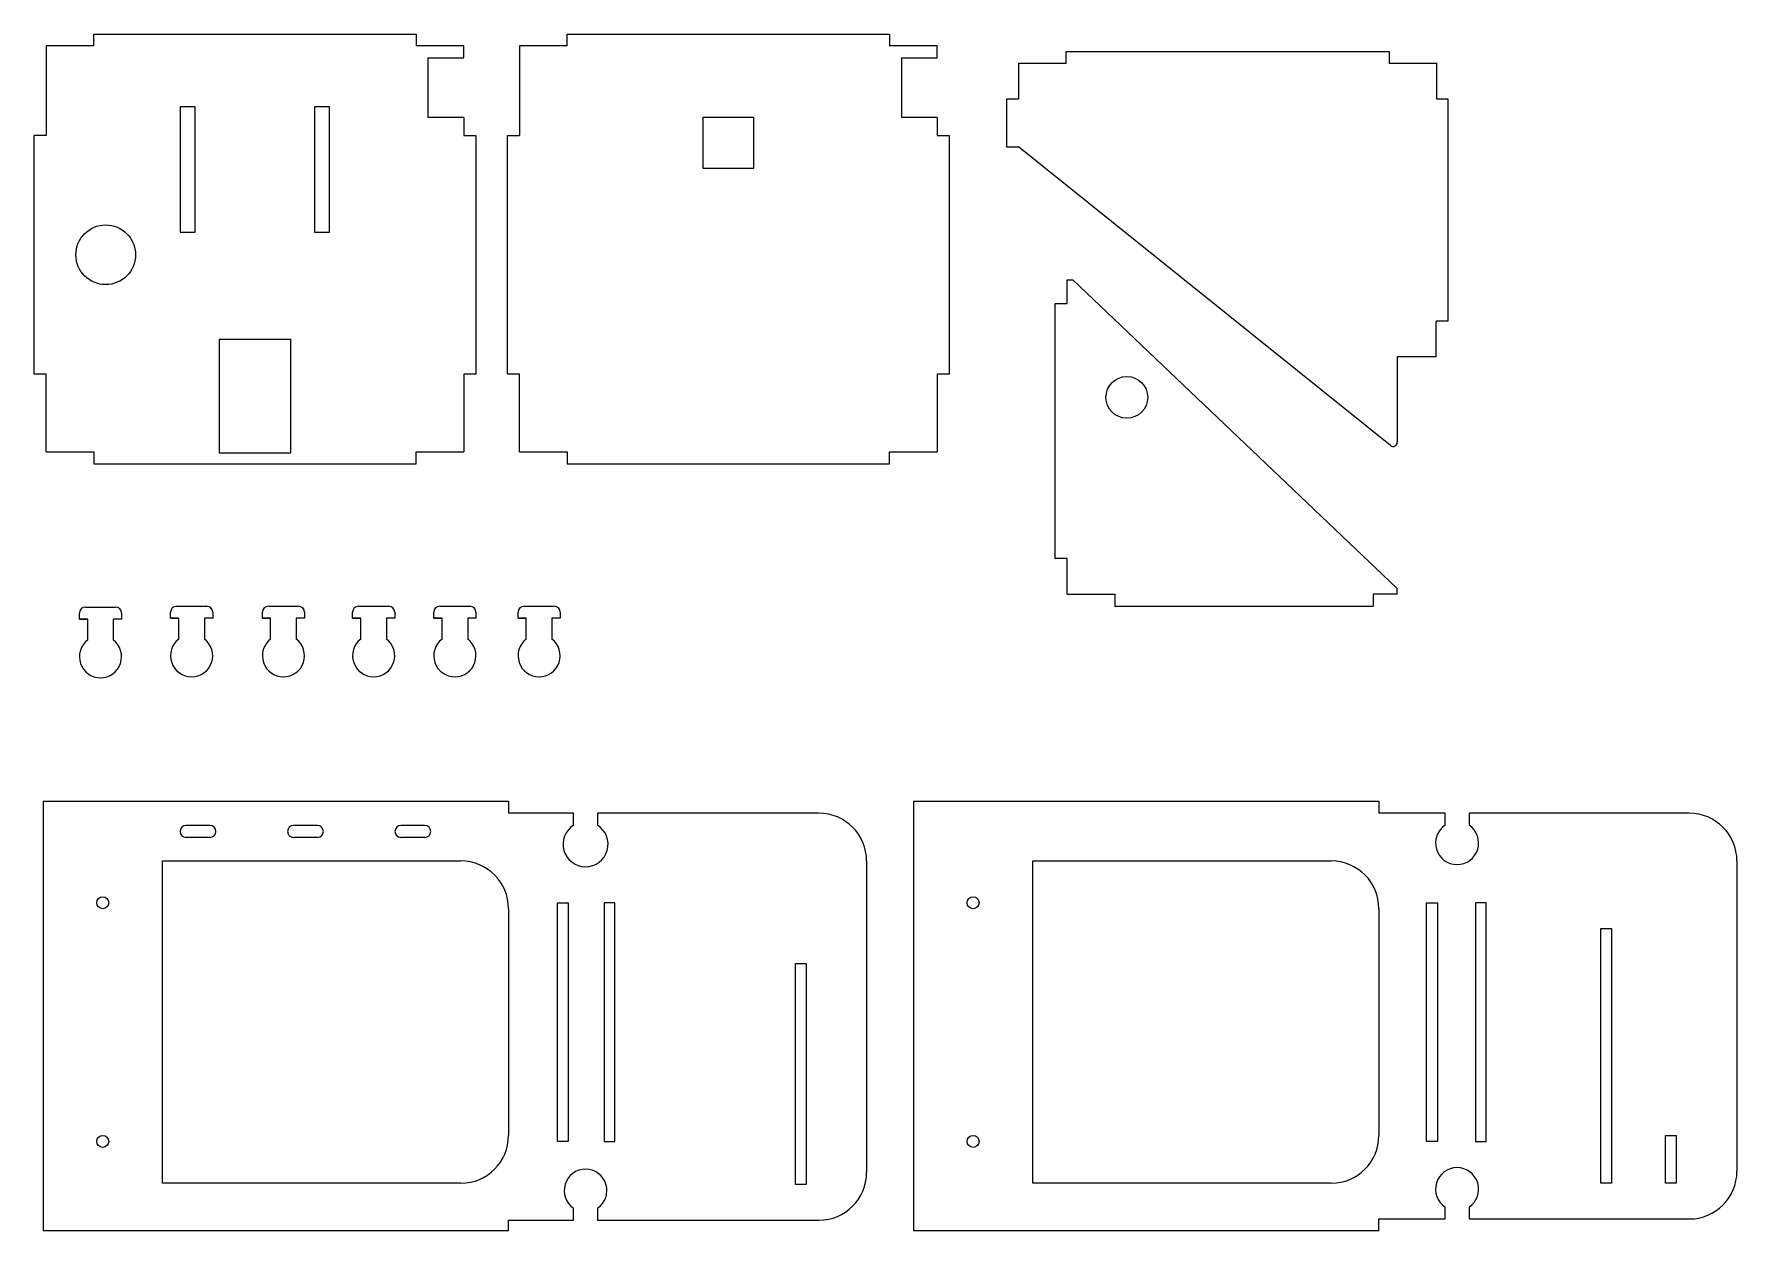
# Model space of a CAD drawing. Header units: millimetres. Extents: x 6 to 291, y 4 to 204.
import ezdxf

# ---------------------------------------------------------------- set-up
doc = ezdxf.new("R2010")
doc.units = ezdxf.units.MM
for name, color, linetype in [('View', 7, 'CONTINUOUS'), ('View001', 7, 'CONTINUOUS'), ('View002', 7, 'CONTINUOUS'), ('View004', 7, 'CONTINUOUS'), ('View005', 7, 'CONTINUOUS'), ('View008', 7, 'CONTINUOUS'), ('View009', 7, 'CONTINUOUS'), ('View010', 7, 'CONTINUOUS'), ('View011', 7, 'CONTINUOUS'), ('View012', 7, 'CONTINUOUS'), ('View013', 7, 'CONTINUOUS'), ('View014', 7, 'CONTINUOUS')]:
    doc.layers.add(name, color=color, linetype=linetype)

msp = doc.modelspace()

# ---------------------------------------------------------------- linework, layer by layer
at = {"layer": 'View'}
for p, q in [((15.71, 204.48), (69.71, 204.48)), ((15.71, 202.48), (15.71, 204.48)), ((69.71, 204.48), (69.71, 202.48)), ((15.71, 202.48), (7.71, 202.48)), ((7.71, 202.48), (7.71, 187.48)), ((77.71, 202.48), (69.71, 202.48)), ((71.71, 200.48), (71.71, 190.48)), ((71.71, 200.48), (77.71, 200.48)), ((77.71, 200.48), (77.71, 202.48)), ((32.71, 192.3), (30.21, 192.3)), ((30.21, 192.3), (30.21, 171.3)), ((32.71, 171.3), (32.71, 192.3)), ((52.71, 192.3), (52.71, 171.3)), ((55.21, 192.3), (52.71, 192.3)), ((55.21, 171.3), (55.21, 192.3)), ((77.71, 190.48), (71.71, 190.48)), ((77.71, 190.48), (77.71, 187.48)), ((7.71, 187.48), (5.71, 187.48)), ((5.71, 147.48), (5.71, 187.48)), ((77.71, 187.48), (79.71, 187.48)), ((79.71, 187.48), (79.71, 147.48)), ((30.21, 171.3), (32.71, 171.3)), ((52.71, 171.3), (55.21, 171.3)), ((36.71, 153.3), (36.71, 134.3)), ((48.71, 153.3), (36.71, 153.3)), ((48.71, 134.3), (48.71, 153.3)), ((7.71, 147.48), (5.71, 147.48)), ((7.71, 134.48), (7.71, 147.48)), ((79.71, 147.48), (77.71, 147.48)), ((77.71, 147.48), (77.71, 134.48)), ((7.71, 134.48), (15.71, 134.48)), ((15.71, 134.48), (15.71, 132.48)), ((36.71, 134.3), (48.71, 134.3)), ((69.71, 134.48), (77.71, 134.48)), ((69.71, 132.48), (69.71, 134.48)), ((15.71, 132.48), (69.71, 132.48))]:
    msp.add_line(p, q, dxfattribs=at)
msp.add_circle((17.71, 167.48), 5, dxfattribs=at)
at = {"layer": 'View001'}
for p, q in [((95.05, 204.48), (149.05, 204.48)), ((95.05, 202.48), (95.05, 204.48)), ((149.05, 204.48), (149.05, 202.48)), ((95.05, 202.48), (87.05, 202.48)), ((87.05, 202.48), (87.05, 187.48)), ((157.05, 202.48), (149.05, 202.48)), ((151.05, 200.48), (151.05, 190.48)), ((151.05, 200.48), (157.05, 200.48)), ((157.05, 200.48), (157.05, 202.48)), ((126.3, 190.48), (117.8, 190.48)), ((117.8, 190.48), (117.8, 181.98)), ((126.3, 181.98), (126.3, 190.48)), ((157.05, 190.48), (151.05, 190.48)), ((157.05, 190.48), (157.05, 187.48)), ((85.05, 187.48), (87.05, 187.48)), ((85.05, 147.48), (85.05, 187.48)), ((157.05, 187.48), (159.05, 187.48)), ((159.05, 187.48), (159.05, 147.48)), ((117.8, 181.98), (126.3, 181.98)), ((87.05, 147.48), (85.05, 147.48)), ((87.05, 134.48), (87.05, 147.48)), ((159.05, 147.48), (157.05, 147.48)), ((157.05, 147.48), (157.05, 134.48)), ((87.05, 134.48), (95.05, 134.48)), ((95.05, 134.48), (95.05, 132.48)), ((149.05, 134.48), (157.05, 134.48)), ((149.05, 132.48), (149.05, 134.48)), ((95.05, 132.48), (149.05, 132.48))]:
    msp.add_line(p, q, dxfattribs=at)
at = {"layer": 'View002'}
for p, q in [((178.83, 163.31), (179.79, 163.31)), ((178.83, 159.31), (178.83, 163.31)), ((179.79, 163.31), (234.1, 111.59)), ((176.83, 116.59), (176.83, 159.31)), ((176.83, 159.31), (178.83, 159.31)), ((178.83, 116.59), (176.83, 116.59)), ((178.83, 110.59), (178.83, 116.59)), ((234.1, 111.59), (234.1, 110.59)), ((178.83, 110.59), (186.83, 110.59)), ((186.83, 110.59), (186.83, 108.59)), ((186.83, 108.59), (230.1, 108.59)), ((230.1, 110.59), (230.1, 108.59)), ((234.1, 110.59), (230.1, 110.59))]:
    msp.add_line(p, q, dxfattribs=at)
msp.add_circle((188.83, 143.59), 3.5, dxfattribs=at)
at = {"layer": 'View004'}
for p, q in [((7.22, 75.9), (7.22, 3.9)), ((7.22, 75.9), (85.22, 75.9)), ((85.22, 75.9), (85.22, 73.9)), ((35.19, 71.84), (31.19, 71.84)), ((53.19, 71.84), (49.19, 71.84)), ((71.19, 71.84), (67.19, 71.84)), ((96.12, 73.9), (85.22, 73.9)), ((96.12, 71.9), (96.12, 73.9)), ((100.12, 73.9), (100.12, 71.9)), ((137.22, 73.9), (100.12, 73.9)), ((35.19, 69.84), (31.19, 69.84)), ((53.19, 69.84), (49.19, 69.84)), ((71.19, 69.84), (67.19, 69.84)), ((27.22, 65.9), (77.22, 65.9)), ((27.22, 11.9), (27.22, 65.9)), ((145.22, 65.9), (145.22, 13.7)), ((85.22, 57.9), (85.22, 19.9)), ((93.42, 58.9), (95.22, 58.9)), ((93.42, 18.9), (93.42, 58.9)), ((95.22, 58.9), (95.22, 18.9)), ((101.22, 58.9), (101.22, 18.9)), ((103.02, 58.9), (101.22, 58.9)), ((103.02, 18.9), (103.02, 58.9)), ((133.32, 11.7), (133.32, 48.7)), ((133.32, 48.7), (135.12, 48.7)), ((135.12, 48.7), (135.12, 11.7)), ((95.22, 18.9), (93.42, 18.9)), ((101.22, 18.9), (103.02, 18.9)), ((77.22, 11.9), (27.22, 11.9)), ((135.12, 11.7), (133.32, 11.7)), ((96.12, 5.7), (96.12, 7.7)), ((100.12, 7.7), (100.12, 5.7)), ((85.22, 3.9), (7.22, 3.9)), ((85.22, 3.9), (85.22, 5.7)), ((85.22, 5.7), (96.12, 5.7)), ((100.12, 5.7), (137.22, 5.7))]:
    msp.add_line(p, q, dxfattribs=at)
for centre in [(17.22, 58.9), (17.22, 18.9)]:
    msp.add_circle(centre, 1, dxfattribs=at)
for centre, radius, start, end in [((31.19, 70.84), 1, 90, -90), ((35.19, 70.84), 1, -90, 90), ((49.19, 70.84), 1, 90, -90), ((53.19, 70.84), 1, -90, 90), ((67.19, 70.84), 1, 90, -90), ((71.19, 70.84), 1, -90, 90), ((98.12, 68.7), 3.77, 122.0643, 57.9357), ((137.22, 65.9), 8, 0, 90), ((77.22, 57.9), 8, 0, 90), ((77.22, 19.9), 8, -90, 0), ((98.12, 10.67), 3.58, -56.0709, -123.9291), ((137.22, 13.7), 8, -90, 0)]:
    msp.add_arc(centre, radius, start, end, dxfattribs=at)
at = {"layer": 'View005'}
for p, q in [((153.07, 75.9), (153.07, 3.9)), ((153.07, 75.9), (231.07, 75.9)), ((231.07, 75.9), (231.07, 73.9)), ((242.17, 73.9), (231.07, 73.9)), ((242.17, 71.9), (242.17, 73.9)), ((246.17, 73.9), (246.17, 71.9)), ((283.07, 73.9), (246.17, 73.9)), ((173.07, 65.9), (223.07, 65.9)), ((173.07, 11.9), (173.07, 65.9)), ((291.07, 65.9), (291.07, 13.9)), ((231.07, 57.9), (231.07, 19.9)), ((239.07, 58.9), (240.87, 58.9)), ((239.07, 18.9), (239.07, 58.9)), ((240.87, 58.9), (240.87, 18.9)), ((247.27, 58.9), (247.27, 18.9)), ((249.07, 58.9), (247.27, 58.9)), ((249.07, 18.9), (249.07, 58.9)), ((268.27, 11.9), (268.27, 54.6)), ((268.27, 54.6), (270.07, 54.6)), ((270.07, 54.6), (270.07, 11.9)), ((240.87, 18.9), (239.07, 18.9)), ((247.27, 18.9), (249.07, 18.9)), ((279.07, 11.9), (279.07, 19.9)), ((279.07, 19.9), (280.87, 19.9)), ((280.87, 19.9), (280.87, 11.9)), ((223.07, 11.9), (173.07, 11.9)), ((270.07, 11.9), (268.27, 11.9)), ((280.87, 11.9), (279.07, 11.9)), ((231.07, 3.9), (231.07, 5.9)), ((231.07, 5.9), (242.17, 5.9)), ((242.17, 5.9), (242.17, 7.9)), ((246.17, 7.9), (246.17, 5.9)), ((246.17, 5.9), (283.07, 5.9)), ((231.07, 3.9), (153.07, 3.9))]:
    msp.add_line(p, q, dxfattribs=at)
for centre in [(163.07, 58.9), (163.07, 18.9)]:
    msp.add_circle(centre, 1, dxfattribs=at)
for centre, radius, start, end in [((244.17, 68.9), 3.61, 123.6901, 56.3099), ((283.07, 65.9), 8, 0, 90), ((223.07, 57.9), 8, 0, 90), ((223.07, 19.9), 8, -90, 0), ((244.17, 10.9), 3.61, -56.3099, -123.6901), ((283.07, 13.9), 8, -90, 0)]:
    msp.add_arc(centre, radius, start, end, dxfattribs=at)
at = {"layer": 'View008'}
for p, q in [((178.65, 201.58), (232.79, 201.58)), ((178.65, 199.58), (178.65, 201.58)), ((232.79, 201.58), (232.79, 199.58)), ((170.65, 199.58), (178.65, 199.58)), ((170.65, 199.58), (170.65, 193.58)), ((232.79, 199.58), (240.79, 199.58)), ((240.79, 193.58), (240.79, 199.58)), ((170.65, 193.58), (168.65, 193.58)), ((168.65, 193.58), (168.65, 185.58)), ((242.65, 193.58), (240.79, 193.58)), ((242.65, 156.38), (242.65, 193.58)), ((168.65, 185.58), (170.65, 185.58)), ((233, 135.53), (170.65, 185.58)), ((240.65, 150.38), (240.65, 156.38)), ((242.65, 156.38), (240.65, 156.38)), ((234.15, 150.38), (234.15, 136.08)), ((240.65, 150.38), (234.15, 150.38))]:
    msp.add_line(p, q, dxfattribs=at)
msp.add_arc((233.44, 136.08), 0.706, -128.606, 0, dxfattribs=at)
at = {"layer": 'View009'}
for p, q in [((13.31, 106.44), (13.31, 107.44)), ((14.69, 106.44), (13.31, 106.44)), ((13.31, 106.44), (14.69, 106.44)), ((14.31, 108.44), (19.37, 108.44)), ((14.69, 102.94), (14.69, 106.44)), ((20.37, 106.44), (18.99, 106.44)), ((20.37, 106.44), (18.99, 106.44)), ((18.99, 106.44), (18.99, 102.94)), ((20.37, 107.44), (20.37, 106.44))]:
    msp.add_line(p, q, dxfattribs=at)
for centre, radius, start, end in [((14.31, 107.44), 1, 90, 180), ((19.37, 107.44), 1, 0, 90), ((16.84, 100.14), 3.53, 127.5191, 52.4809)]:
    msp.add_arc(centre, radius, start, end, dxfattribs=at)
at = {"layer": 'View010'}
for p, q in [((29.58, 108.59), (34.64, 108.59)), ((28.58, 106.59), (28.58, 107.59)), ((29.96, 106.59), (28.58, 106.59)), ((28.58, 106.59), (29.96, 106.59)), ((29.96, 103.09), (29.96, 106.59)), ((35.64, 106.59), (34.26, 106.59)), ((35.64, 106.59), (34.26, 106.59)), ((34.26, 106.59), (34.26, 103.09)), ((35.64, 107.59), (35.64, 106.59))]:
    msp.add_line(p, q, dxfattribs=at)
for centre, radius, start, end in [((29.58, 107.59), 1, 90, 180), ((34.64, 107.59), 1, 0, 90), ((32.11, 100.29), 3.53, 127.5191, 52.4809)]:
    msp.add_arc(centre, radius, start, end, dxfattribs=at)
at = {"layer": 'View011'}
for p, q in [((44.97, 108.59), (50.03, 108.59)), ((43.97, 106.59), (43.97, 107.59)), ((45.35, 106.59), (43.97, 106.59)), ((43.97, 106.59), (45.35, 106.59)), ((45.35, 103.09), (45.35, 106.59)), ((51.03, 106.59), (49.65, 106.59)), ((51.03, 106.59), (49.65, 106.59)), ((49.65, 106.59), (49.65, 103.09)), ((51.03, 107.59), (51.03, 106.59))]:
    msp.add_line(p, q, dxfattribs=at)
for centre, radius, start, end in [((44.97, 107.59), 1, 90, 180), ((50.03, 107.59), 1, 0, 90), ((47.5, 100.29), 3.53, 127.5191, 52.4809)]:
    msp.add_arc(centre, radius, start, end, dxfattribs=at)
at = {"layer": 'View012'}
for p, q in [((60.08, 108.59), (65.14, 108.59)), ((59.08, 106.59), (59.08, 107.59)), ((60.46, 106.59), (59.08, 106.59)), ((59.08, 106.59), (60.46, 106.59)), ((60.46, 103.09), (60.46, 106.59)), ((66.14, 106.59), (64.76, 106.59)), ((66.14, 106.59), (64.76, 106.59)), ((64.76, 106.59), (64.76, 103.09)), ((66.14, 107.59), (66.14, 106.59))]:
    msp.add_line(p, q, dxfattribs=at)
for centre, radius, start, end in [((60.08, 107.59), 1, 90, 180), ((65.14, 107.59), 1, 0, 90), ((62.61, 100.29), 3.53, 127.5191, 52.4809)]:
    msp.add_arc(centre, radius, start, end, dxfattribs=at)
at = {"layer": 'View013'}
for p, q in [((73.69, 108.59), (78.75, 108.59)), ((72.69, 106.59), (72.69, 107.59)), ((74.07, 106.59), (72.69, 106.59)), ((72.69, 106.59), (74.07, 106.59)), ((74.07, 103.09), (74.07, 106.59)), ((79.75, 106.59), (78.37, 106.59)), ((79.75, 106.59), (78.37, 106.59)), ((78.37, 106.59), (78.37, 103.09)), ((79.75, 107.59), (79.75, 106.59))]:
    msp.add_line(p, q, dxfattribs=at)
for centre, radius, start, end in [((73.69, 107.59), 1, 90, 180), ((78.75, 107.59), 1, 0, 90), ((76.22, 100.29), 3.53, 127.5191, 52.4809)]:
    msp.add_arc(centre, radius, start, end, dxfattribs=at)
at = {"layer": 'View014'}
for p, q in [((87.81, 108.59), (92.87, 108.59)), ((86.81, 106.59), (86.81, 107.59)), ((88.19, 106.59), (86.81, 106.59)), ((86.81, 106.59), (88.19, 106.59)), ((88.19, 103.09), (88.19, 106.59)), ((93.87, 106.59), (92.49, 106.59)), ((93.87, 106.59), (92.49, 106.59)), ((92.49, 106.59), (92.49, 103.09)), ((93.87, 107.59), (93.87, 106.59))]:
    msp.add_line(p, q, dxfattribs=at)
for centre, radius, start, end in [((87.81, 107.59), 1, 90, 180), ((92.87, 107.59), 1, 0, 90), ((90.34, 100.29), 3.53, 127.5191, 52.4809)]:
    msp.add_arc(centre, radius, start, end, dxfattribs=at)

doc.saveas('drawing.dxf')
